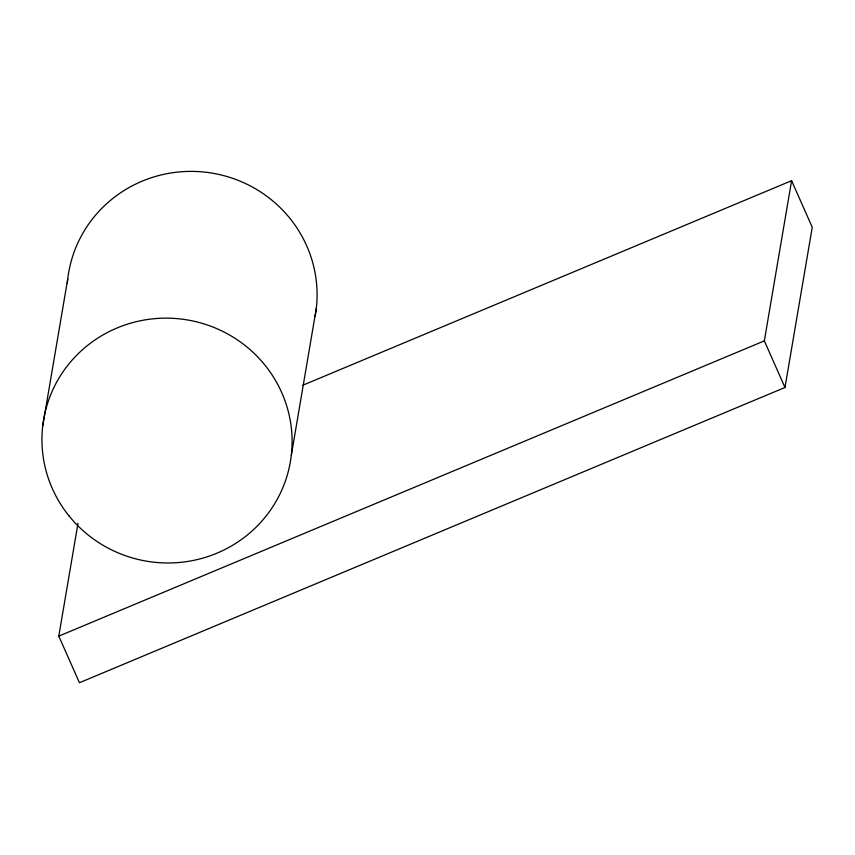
<?xml version="1.0" encoding="UTF-8"?>
<svg xmlns="http://www.w3.org/2000/svg" width="855" height="855" viewBox="0 0 855 855"><rect width="100%" height="100%" fill="white"/><g stroke="black" fill="none" stroke-linecap="round" stroke-linejoin="round"><path stroke-width="1.28" d="M42.75 425.822L67.727 279.051M302.766 385.252L791.602 180.683L812.25 227.28L784.986 387.475L79.44 682.728L58.792 636.131L78.008 523.207M291.309 455.309L316.286 308.537M784.986 387.475L764.338 340.878L791.602 180.683M58.792 636.131L764.338 340.878M67.342 283.005A125.161 122.34 9.7 0 1 208.16 172.528A125.161 122.34 9.7 0 1 315.1 316.425M69.159 516.078A125.161 122.34 9.7 0 0 283.411 486.26A125.161 122.34 9.7 0 0 148.503 319.364A125.161 122.34 9.7 0 0 69.159 516.078"/></g></svg>
